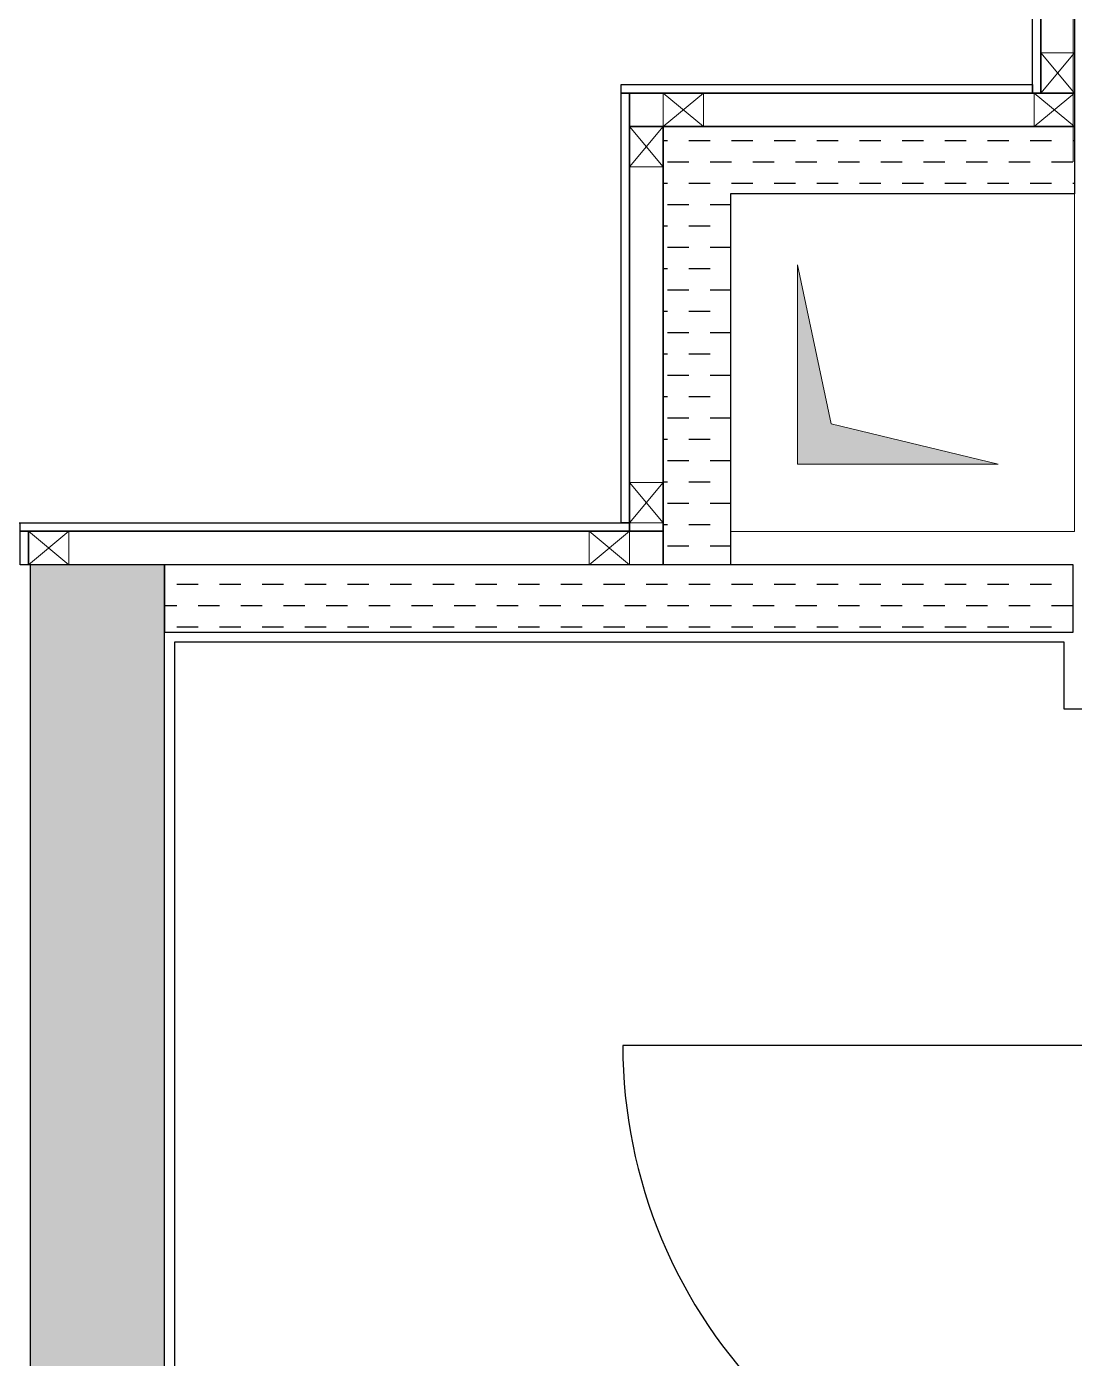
# Model space of a CAD drawing. Extents: x 820 to 5791, y 1495 to 5010.
# Drawn here: x 2573.7 to 2729.6, y 2808.4 to 3006.7 of the extents above; entities that cross this region are included whole.
import ezdxf

# ---------------------------------------------------------------- set-up
doc = ezdxf.new("R2010")
doc.units = 0
doc.header["$LTSCALE"] = 20
doc.linetypes.add('HIDDENX2', pattern=[0.75, 0.5, -0.25])
for name, color, linetype in [('0-LNS-PRL-DOOR', 12, 'HIDDENX2'), ('2_V_Wall', 43, 'CONTINUOUS'), ('2_V_Wall_Cementboard', 240, 'CONTINUOUS'), ('2_V_Wall_Gasblock', 133, 'CONTINUOUS'), ('3_V_Insulation_Sound', 41, 'BATTING')]:
    doc.layers.add(name, color=color, linetype=linetype)
for name, color, linetype, lineweight in [('3_V_Profile_Metal', 141, 'CONTINUOUS', 15), ('_00_TT_PLASTER INTERIOR', 60, 'CONTINUOUS', 0), ('_00_TT_SHAFT SPACE', 20, 'CONTINUOUS', 0)]:
    doc.layers.add(name, color=color, linetype=linetype, lineweight=lineweight)
doc.layers.add('_00_TT_AREA', color=140, linetype='CONTINUOUS', plot=False)
doc.layers.add('dış ölçü', color=7, linetype='CONTINUOUS', lineweight=20, true_color=0x0d6787)
doc.linetypes.add('BATTING', pattern='A,0.00254,-2.54,[134,ltypeshp.shx,S=2.54,R=0,X=-2.54,Y=0],-5.08,[134,ltypeshp.shx,S=2.54,R=180,X=2.54,Y=0],-2.54', length=10.16254)
pattern_1 = [(0, (5164.5872, -4629.65), (3.175, 3.175), [3.175, -3.175])]

# ---------------------------------------------------------------- blocks, each defined once
blk = doc.blocks.new('hgghgd')
at = {"layer": '_00_TT_SHAFT SPACE'}
h = blk.add_hatch(color=252, dxfattribs=at)
h.dxf.hatch_style = 1
h.paths.add_polyline_path([(-7976.2, 7600.87), (-7976.2, 7571.19), (-7946.36, 7571.19), (-7971.2, 7577.19)])
for points in [[(-7986.2, 7611.45), (-7934.99, 7611.45), (-7934.99, 7561.19), (-7986.2, 7561.19)], [(-7976.2, 7600.87), (-7976.2, 7571.19), (-7946.36, 7571.19), (-7971.2, 7577.19)]]:
    blk.add_lwpolyline(points, close=True, dxfattribs=at)

msp = doc.modelspace()

# ---------------------------------------------------------------- hatches: boundary and pattern name
at = {"layer": '2_V_Wall_Gasblock'}
h = msp.add_hatch(dxfattribs=at)
h.set_pattern_fill('DASH', color=256, style=0)
h.set_pattern_definition([(0, (5164.5872, 370.35), (3.175, 3.175), [3.175, -3.175])])
h.paths.add_polyline_path([(2729.6, 2981.8), (2678.39, 2981.8), (2678.39, 2926.55), (2668.39, 2926.55), (2668.39, 2991.8), (2729.6, 2991.8)])
h = msp.add_hatch(dxfattribs=at)
h.set_pattern_fill('DASH', color=256, style=0)
h.set_pattern_definition(pattern_1)
h.paths.add_polyline_path([(2574.18, 2120.04), (2594.18, 2120.04), (2594.18, 2926.55), (2574.18, 2926.55)])
h = msp.add_hatch(dxfattribs=at)
h.set_pattern_fill('DASH', color=256, style=0)
h.set_pattern_definition(pattern_1)
h.paths.add_polyline_path([(2729.39, 2916.55), (2729.39, 2926.55), (2594.18, 2926.55), (2594.18, 2916.55)])

# ---------------------------------------------------------------- linework, layer by layer
at = {"layer": '0-LNS-PRL-DOOR', "ltscale": 10}
msp.add_lwpolyline([(2737.14, 2854.99), (2662.39, 2854.99, 0.41695), (2737.84, 2780.25)], format="xyb", dxfattribs=at)
at = {"layer": '2_V_Wall'}
for points in [[(2729.6, 2981.8), (2678.39, 2981.8), (2678.39, 2926.55), (2668.39, 2926.55), (2668.39, 2991.8), (2729.6, 2991.8)], [(2574.18, 2120.04), (2594.18, 2120.04), (2594.18, 2926.55), (2574.18, 2926.55)], [(2729.39, 2916.55), (2729.39, 2926.55), (2594.18, 2926.55), (2594.18, 2916.55)]]:
    msp.add_lwpolyline(points, close=True, dxfattribs=at)
at = {"layer": '2_V_Wall_Cementboard'}
for points in [[(2724.59, 2996.8), (2723.34, 2996.8), (2723.34, 3061.84), (2724.59, 3061.84)], [(2662.15, 2996.8), (2662.15, 2998.05), (2723.35, 2998.05), (2723.35, 2996.8)], [(2663.4, 2932.8), (2662.15, 2932.8), (2662.15, 2996.8), (2663.4, 2996.8)], [(2572.68, 2931.55), (2572.68, 2932.8), (2663.4, 2932.8), (2663.4, 2931.55)], [(2573.93, 2926.55), (2572.68, 2926.55), (2572.68, 2931.55), (2573.93, 2931.55)]]:
    msp.add_lwpolyline(points, close=True, dxfattribs=at)
at = {"layer": '3_V_Insulation_Sound', "linetype": 'Continuous'}
for points in [[(2724.59, 3061.84), (2729.59, 3061.84), (2729.59, 2996.8), (2724.59, 2996.8)], [(2729.6, 2996.8), (2729.6, 2991.8), (2663.4, 2991.8), (2663.4, 2996.8)], [(2663.4, 2991.8), (2668.4, 2991.8), (2668.4, 2931.55), (2663.4, 2931.55)], [(2668.39, 2931.55), (2668.39, 2926.55), (2573.93, 2926.55), (2573.93, 2931.55)]]:
    msp.add_lwpolyline(points, close=True, dxfattribs=at)
at = {"layer": '3_V_Profile_Metal'}
for points in [[(2724.59, 3002.8), (2729.59, 3002.8), (2729.59, 2996.8), (2724.59, 2996.8), (2724.59, 3002.8), (2729.59, 2996.8), (2729.59, 3002.8), (2724.59, 2996.8)], [(2674.4, 2996.8), (2674.4, 2991.8), (2668.4, 2991.8), (2668.4, 2996.8), (2674.4, 2996.8), (2668.4, 2991.8), (2674.4, 2991.8), (2668.4, 2996.8)], [(2723.6, 2996.8), (2723.6, 2991.8), (2729.6, 2991.8), (2729.6, 2996.8), (2723.6, 2996.8), (2729.6, 2991.8), (2723.6, 2991.8), (2729.6, 2996.8)], [(2663.4, 2985.8), (2668.4, 2985.8), (2668.4, 2991.8), (2663.4, 2991.8), (2663.4, 2985.8), (2668.4, 2991.8), (2668.4, 2985.8), (2663.4, 2991.8)], [(2663.4, 2938.8), (2668.4, 2938.8), (2668.4, 2932.8), (2663.4, 2932.8), (2663.4, 2938.8), (2668.4, 2932.8), (2668.4, 2938.8), (2663.4, 2932.8)], [(2579.93, 2931.55), (2579.93, 2926.55), (2573.93, 2926.55), (2573.93, 2931.55), (2579.93, 2931.55), (2573.93, 2926.55), (2579.93, 2926.55), (2573.93, 2931.55)], [(2657.4, 2931.55), (2657.4, 2926.55), (2663.4, 2926.55), (2663.4, 2931.55), (2657.4, 2931.55), (2663.4, 2926.55), (2657.4, 2926.55), (2663.4, 2931.55)]]:
    msp.add_lwpolyline(points, dxfattribs=at)
at = {"layer": '_00_TT_AREA'}
msp.add_lwpolyline([(2419.63, 3567.8), (2419.63, 2937.8), (2475.88, 2937.8), (2475.88, 2932.8), (2662.15, 2932.8), (2662.15, 2998.05), (2723.34, 2998.05), (2723.34, 3067.21), (2730.28, 3067.21), (2730.28, 3161.74), (2729.39, 3161.74), (2729.39, 3166.69), (2723.34, 3166.69), (2723.34, 3220.41)], dxfattribs=at)
msp.add_lwpolyline([(2728.09, 2915.05), (2595.68, 2915.05), (2595.68, 2121.54), (2728.09, 2121.54), (2728.09, 2201.54), (2737.84, 2201.55), (2737.84, 2776.54), (2740.46, 2776.54), (2740.46, 2858.54), (2737.84, 2858.55), (2737.84, 2905.05), (2728.09, 2905.05)], close=True, dxfattribs=at)
at = {"layer": '_00_TT_PLASTER INTERIOR'}
msp.add_lwpolyline([(2734.34, 2775.03), (2734.34, 2201.55), (2728.09, 2201.54), (2728.09, 2121.54), (2595.68, 2121.54), (2595.68, 2915.05), (2728.09, 2915.05), (2728.09, 2905.05), (2734.34, 2905.05), (2734.34, 2860.05)], dxfattribs=at)
at = {"layer": 'dış ölçü'}
msp.add_lwpolyline([(2729.39, 2986.55), (2729.39, 3181.47)], dxfattribs=at)

# ---------------------------------------------------------------- block references
at = {"layer": '_00_TT_SHAFT SPACE'}
msp.add_blockref('hgghgd', (10664.59, -4629.65), dxfattribs=at)

doc.saveas('drawing.dxf')
